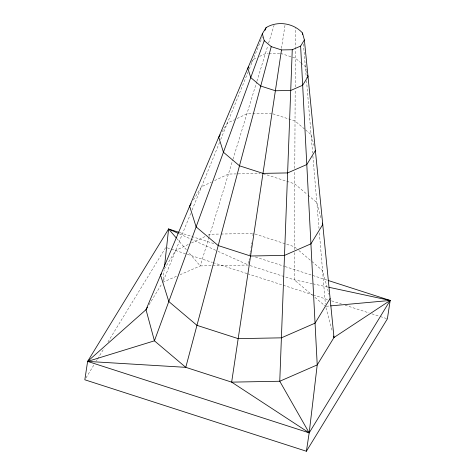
<?xml version="1.0" encoding="UTF-8"?>
<svg xmlns="http://www.w3.org/2000/svg" width="475" height="475" viewBox="0 0 475 475"><rect width="100%" height="100%" fill="white"/><g stroke="black" fill="none" stroke-linecap="round" stroke-linejoin="round"><path stroke-width="0.36" stroke-dasharray="2.38 1.78" d="M294.369 252.611L294.233 279.822L312.704 295.45M294.381 249.666L294.773 171.285M294.785 168.322L295.177 89.923M295.195 86.967L295.379 49.982M295.379 49.246L295.486 27.799M163.097 279.348L164.136 269.859M248.573 263.589L249.013 260.716M249.126 259.997L249.345 258.566M249.892 254.974L250.218 252.819M250.331 252.1L250.551 250.663M250.99 247.796L251.429 244.922M251.536 244.203L251.756 242.767M252.854 235.588L253.181 233.433L294.399 246.727L296.649 248.633M281.479 48.337L285.012 25.199M209.095 237.055L200.242 265.917L180.173 274.675M209.315 236.348L232.768 159.891M232.987 159.184L256.666 82.009M256.886 81.302L267.746 45.897M268.613 43.065L274.045 25.365M163.329 280.909L190.695 213.465M192.084 210.045L219.581 142.268M220.691 139.531L248.188 71.761M249.298 69.017L262.259 37.086M251.269 62.575L253.187 59.434L257.028 57.618M222.104 131.694L227.359 123.102L234.519 119.718M193.473 199.933L201.525 186.764L211.369 182.115M85.987 377.898L94.086 364.657M96.401 360.875L97.173 359.617M97.559 358.981L104.114 348.264M107.973 341.958L165.822 247.38M164.338 268.998L175.697 250.432L188.872 244.203M149.061 304.695L162.017 283.51M259.593 56.412L265.353 53.687L268.28 53.633M237.126 118.483L246.893 113.869L271.528 113.412M214.647 180.565L228.428 174.052L260.146 173.464M191.508 242.957L205.348 236.419M207.985 235.172L209.962 234.234L220.216 234.044M162.777 282.263L176.825 276.135M326.313 306.274L329.983 305.942M269.01 53.616L279.971 53.414M220.952 234.033L253.181 233.433M312.265 283.7L294.233 279.822L248.354 265.026L200.242 265.917L188.254 251.934M312.983 283.854L327.412 286.959M280.701 53.402L295.337 58.122L300.337 62.35M272.911 113.857L295.022 120.988L304.986 129.42M263.061 173.648L294.708 183.855L307.42 194.613M179.888 232.643L214.468 243.794M255.39 256.993L284.323 266.321M285.03 266.552L327.364 280.208M167.23 247.837L170.757 248.977M171.463 249.203L212.39 262.402M213.097 262.627L246.964 273.553M247.671 273.778L312.592 294.72M313.298 294.945L328.112 299.725M331.645 300.865L341.525 304.048M345.052 305.188L369.039 312.924M371.866 313.832L379.626 316.338M380.332 316.564L386.686 318.612M179.413 233.884L217.265 250.984M217.942 251.287L248.354 265.026M300.889 62.819L305.336 66.577L306.292 70.128M305.538 129.889L311.072 134.567L314.07 145.665M307.972 195.077L316.813 202.558L321.219 218.85M298.9 250.539L311.291 261.018M311.855 261.493L322.555 270.548L328.985 294.328M314.943 297.344L325.019 305.87M176.748 238.509L186.337 249.696M306.482 70.834L307.058 72.966M325.963 307.758L332.464 331.823M303.424 43.943L306.268 77.663M306.517 80.619L312.633 153.045M312.883 156.002L318.998 228.428M319.372 232.857L325.393 304.154"/><path stroke-width="0.71" d="M328.071 280.434L390.171 300.461L309.178 432.867L87.614 361.41L146.009 309.682L262.354 33.731L266.107 27.603C277.548 20.609 293.55 23.026 302.498 32.989L304.38 39.947L300.627 46.075L292.256 49.733L279.763 381.247L309.178 432.867L306.399 451.25L84.829 379.792L87.614 361.41L168.601 229.003L179.182 232.412M164.451 266.944L168.601 229.003L178.06 233.273M292.256 49.733L281.503 49.928L231.652 382.137L309.178 432.867L317.223 364.901L300.627 46.075M264.237 40.696L271.243 46.621L185.773 367.341L87.614 361.41L154.428 340.824L264.237 40.696L262.354 33.731M265.008 30.311L266.107 27.603M248.579 66.969L247.813 68.228L250.741 77.579L260.739 86.034L275.375 90.755L290.724 90.47L302.67 85.257L308.02 76.511L307.634 75.092M220.228 134.757L218.726 137.216L223.428 152.226L239.483 165.805L262.978 173.381L287.613 172.924L306.797 164.558L315.382 150.516M191.176 203.692L189.638 206.197L196.116 226.872L218.221 245.575L250.574 256.013L284.507 255.384L310.923 243.853L322.751 224.521L322.365 223.102M161.69 273.333L160.556 275.185L168.803 301.524L196.965 325.345L238.177 338.639L281.402 337.838L315.05 323.154L330.119 298.526M147.535 307.188L146.009 309.682L154.428 340.824L185.773 367.341L231.652 382.137L279.763 381.247L317.223 364.901L333.996 337.482L390.171 300.461L387.386 318.844L306.399 451.25M330.713 305.876L390.171 300.461L328.854 287.268M271.243 46.621L281.503 49.928M168.601 229.003L176.273 237.951M333.61 336.068L333.996 337.482L304.38 39.947M302.498 32.989L302.623 34.449"/></g></svg>
